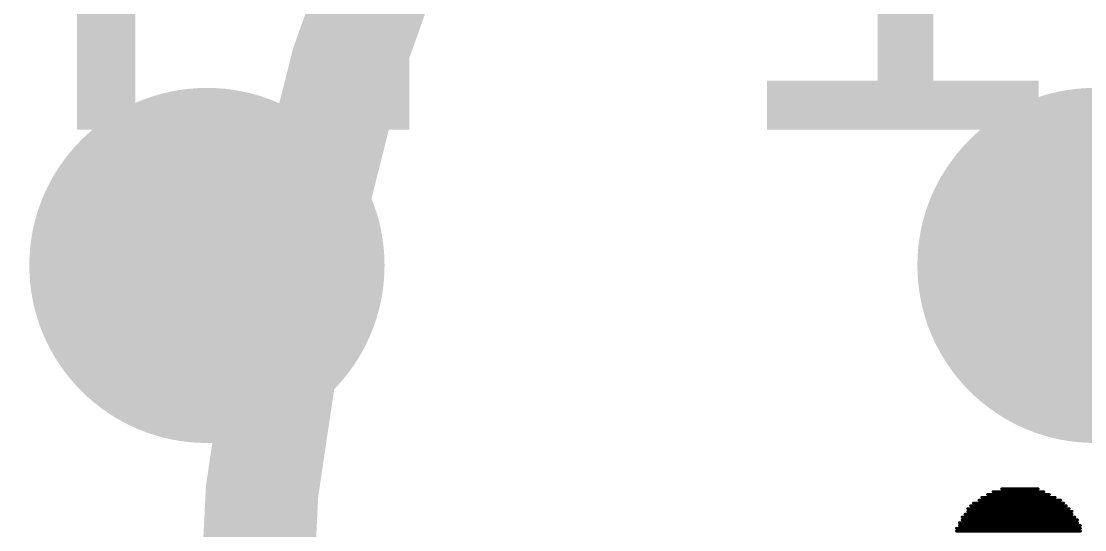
# Model space of a CAD drawing. Header units: inches. Extents: x 0 to 5455, y -5 to 5444.
# Drawn here: x 15.482 to 17.877, y 34.405 to 35.55 of the extents above; entities that cross this region are included whole.
import ezdxf

# ---------------------------------------------------------------- set-up
doc = ezdxf.new("R2010")
doc.units = ezdxf.units.IN
for name, color, linetype in [('Bottom Layer', 5, 'Continuous'), ('Bottom Overlay', 54, 'Continuous'), ('PCBD Notes', 76, 'Continuous'), ('Top Layer', 1, 'Continuous'), ('Top Overlay', 2, 'Continuous'), ('Via Holes', 16, 'Continuous')]:
    doc.layers.add(name, color=color, linetype=linetype)
doc.styles.add('Arial', font='', dxfattribs={"height": 0.2})
doc.styles.get('Arial').set_extended_font_data('Arial')

# ---------------------------------------------------------------- blocks, each defined once
blk = doc.blocks.new('FIDUCIAL_IPC_7351A_31')
at = {"layer": 'PCBD Notes'}
blk.add_lwpolyline([(5, 0, 0.254, 0.254, 1), (-5, 0, 0.254, 0.254, 1)], format="xyseb", close=True, dxfattribs=at)
blk = doc.blocks.new('5394DE47_A0E8_4329_8464_7791B7C19310_33')
at = {"layer": 'Bottom Overlay'}
for points in [[(4.256, -5.4454, 0.00635, 0.00635, 0), (3.9766, -5.4454, 0.00635, 0.00635, 0)], [(4.256, -5.4517, 0.00635, 0.00635, 0), (3.9766, -5.4517, 0.00635, 0.00635, 0)], [(4.2497, -5.4581, 0.00635, 0.00635, 0), (3.9766, -5.4581, 0.00635, 0.00635, 0)], [(4.2497, -5.4644, 0.00635, 0.00635, 0), (3.983, -5.4644, 0.00635, 0.00635, 0)], [(4.2433, -5.4708, 0.00635, 0.00635, 0), (3.983, -5.4708, 0.00635, 0.00635, 0)], [(4.2433, -5.4771, 0.00635, 0.00635, 0), (3.9893, -5.4771, 0.00635, 0.00635, 0)], [(4.237, -5.4835, 0.00635, 0.00635, 0), (3.9957, -5.4835, 0.00635, 0.00635, 0)], [(4.2306, -5.4898, 0.00635, 0.00635, 0), (3.9957, -5.4898, 0.00635, 0.00635, 0)], [(4.2306, -5.4962, 0.00635, 0.00635, 0), (4.002, -5.4962, 0.00635, 0.00635, 0)], [(4.2243, -5.5025, 0.00635, 0.00635, 0), (4.0084, -5.5025, 0.00635, 0.00635, 0)], [(4.2179, -5.5089, 0.00635, 0.00635, 0), (4.0147, -5.5089, 0.00635, 0.00635, 0)], [(4.2052, -5.5152, 0.00635, 0.00635, 0), (4.0211, -5.5152, 0.00635, 0.00635, 0)], [(4.1989, -5.5216, 0.00635, 0.00635, 0), (4.0338, -5.5216, 0.00635, 0.00635, 0)], [(4.1862, -5.5279, 0.00635, 0.00635, 0), (4.0465, -5.5279, 0.00635, 0.00635, 0)], [(4.1735, -5.5343, 0.00635, 0.00635, 0), (4.0592, -5.5343, 0.00635, 0.00635, 0)], [(4.1544, -5.5406, 0.00635, 0.00635, 0), (4.0719, -5.5406, 0.00635, 0.00635, 0)]]:
    blk.add_lwpolyline(points, format="xyseb", dxfattribs=at)
for points in [[(3.9751, -5.4454, 0.00317, 0.00317, 1), (3.9782, -5.4454, 0.00317, 0.00317, 1)], [(3.9751, -5.4517, 0.00317, 0.00317, 1), (3.9782, -5.4517, 0.00317, 0.00317, 1)], [(3.9751, -5.4581, 0.00317, 0.00317, 1), (3.9782, -5.4581, 0.00317, 0.00317, 1)], [(4.2481, -5.4581, 0.00317, 0.00317, 1), (4.2513, -5.4581, 0.00317, 0.00317, 1)], [(4.2545, -5.4454, 0.00317, 0.00317, 1), (4.2576, -5.4454, 0.00317, 0.00317, 1)], [(4.2545, -5.4517, 0.00317, 0.00317, 1), (4.2576, -5.4517, 0.00317, 0.00317, 1)], [(3.9814, -5.4644, 0.00317, 0.00317, 1), (3.9846, -5.4644, 0.00317, 0.00317, 1)], [(3.9814, -5.4708, 0.00317, 0.00317, 1), (3.9846, -5.4708, 0.00317, 0.00317, 1)], [(3.9878, -5.4771, 0.00317, 0.00317, 1), (3.9909, -5.4771, 0.00317, 0.00317, 1)], [(3.9941, -5.4835, 0.00317, 0.00317, 1), (3.9973, -5.4835, 0.00317, 0.00317, 1)], [(4.2354, -5.4835, 0.00317, 0.00317, 1), (4.2386, -5.4835, 0.00317, 0.00317, 1)], [(4.2418, -5.4708, 0.00317, 0.00317, 1), (4.2449, -5.4708, 0.00317, 0.00317, 1)], [(4.2418, -5.4771, 0.00317, 0.00317, 1), (4.2449, -5.4771, 0.00317, 0.00317, 1)], [(4.2481, -5.4644, 0.00317, 0.00317, 1), (4.2513, -5.4644, 0.00317, 0.00317, 1)], [(3.9941, -5.4898, 0.00317, 0.00317, 1), (3.9973, -5.4898, 0.00317, 0.00317, 1)], [(4.0005, -5.4962, 0.00317, 0.00317, 1), (4.0036, -5.4962, 0.00317, 0.00317, 1)], [(4.0068, -5.5025, 0.00317, 0.00317, 1), (4.01, -5.5025, 0.00317, 0.00317, 1)], [(4.0132, -5.5089, 0.00317, 0.00317, 1), (4.0163, -5.5089, 0.00317, 0.00317, 1)], [(4.2164, -5.5089, 0.00317, 0.00317, 1), (4.2195, -5.5089, 0.00317, 0.00317, 1)], [(4.2227, -5.5025, 0.00317, 0.00317, 1), (4.2259, -5.5025, 0.00317, 0.00317, 1)], [(4.2291, -5.4898, 0.00317, 0.00317, 1), (4.2322, -5.4898, 0.00317, 0.00317, 1)], [(4.2291, -5.4962, 0.00317, 0.00317, 1), (4.2322, -5.4962, 0.00317, 0.00317, 1)], [(4.0195, -5.5152, 0.00317, 0.00317, 1), (4.0227, -5.5152, 0.00317, 0.00317, 1)], [(4.0322, -5.5216, 0.00317, 0.00317, 1), (4.0354, -5.5216, 0.00317, 0.00317, 1)], [(4.0449, -5.5279, 0.00317, 0.00317, 1), (4.0481, -5.5279, 0.00317, 0.00317, 1)], [(4.0576, -5.5343, 0.00317, 0.00317, 1), (4.0608, -5.5343, 0.00317, 0.00317, 1)], [(4.1719, -5.5343, 0.00317, 0.00317, 1), (4.1751, -5.5343, 0.00317, 0.00317, 1)], [(4.1846, -5.5279, 0.00317, 0.00317, 1), (4.1878, -5.5279, 0.00317, 0.00317, 1)], [(4.1973, -5.5216, 0.00317, 0.00317, 1), (4.2005, -5.5216, 0.00317, 0.00317, 1)], [(4.2037, -5.5152, 0.00317, 0.00317, 1), (4.2068, -5.5152, 0.00317, 0.00317, 1)], [(4.0703, -5.5406, 0.00317, 0.00317, 1), (4.0735, -5.5406, 0.00317, 0.00317, 1)], [(4.1529, -5.5406, 0.00317, 0.00317, 1), (4.156, -5.5406, 0.00317, 0.00317, 1)]]:
    blk.add_lwpolyline(points, format="xyseb", close=True, dxfattribs=at)

msp = doc.modelspace()

# ---------------------------------------------------------------- hatches: boundary and pattern name
at = {"layer": 'Bottom Layer'}
h = msp.add_hatch(color=5, dxfattribs=at)
edge = h.paths.add_edge_path()
edge.add_arc((15.9, 35), 0.4, 0, 360)
h = msp.add_hatch(color=5, dxfattribs=at)
edge = h.paths.add_edge_path()
edge.add_arc((17.9, 35), 0.4, 0, 360)
at = {"layer": 'Top Layer'}
h = msp.add_hatch(color=1, dxfattribs=at)
edge = h.paths.add_edge_path()
edge.add_arc((15.9, 35), 0.4, 0, 360)
h = msp.add_hatch(color=1, dxfattribs=at)
edge = h.paths.add_edge_path()
edge.add_arc((17.9, 35), 0.4, 0, 360)
at = {"layer": 'Via Holes'}
h = msp.add_hatch(color=7, dxfattribs=at)
edge = h.paths.add_edge_path()
edge.add_arc((15.9, 35), 0.2, 0, 360)
h = msp.add_hatch(color=7, dxfattribs=at)
edge = h.paths.add_edge_path()
edge.add_arc((17.9, 35), 0.2, 0, 360)

# ---------------------------------------------------------------- block references
msp.add_blockref('FIDUCIAL_IPC_7351A_31', (21, 34))
at = {"rotation": 180}
msp.add_blockref('5394DE47_A0E8_4329_8464_7791B7C19310_33', (21.844, 28.956), dxfattribs=at)

# ---------------------------------------------------------------- texts
at = {"layer": 'Top Overlay', "style": 'Arial'}
msp.add_text('TP1', height=1.016, dxfattribs=at).set_placement((15.24, 35.306))

doc.saveas('drawing.dxf')
